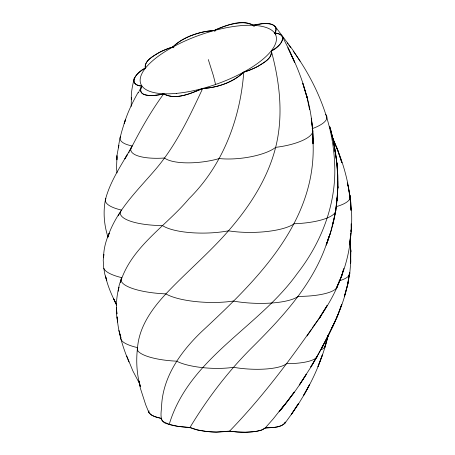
<?xml version="1.0" encoding="UTF-8"?>
<svg xmlns="http://www.w3.org/2000/svg" width="455" height="455" viewBox="0 0 455 455"><rect width="100%" height="100%" fill="white"/><g stroke="black" fill="none" stroke-linecap="round" stroke-linejoin="round"><path stroke-width="0.68" d="M116.975 155.405L116.884 159.785L116.975 155.405L118.869 145.344L118.363 147.841C119.449 138.269 122.372 128.981 125.392 119.875L124.181 123.726C127.4 112.766 132.485 102.443 138.058 92.501M116.383 307.432L116.935 313.944C115.826 305.021 116.651 295.887 118.92 287.219L118.215 291.029M350.782 233.165L349.559 244.307C352.71 225.549 352.494 206.178 348.354 187.585M137.387 351.033C137.774 328.766 151.236 309.542 165.899 293.885C186.192 272.306 208.999 253.196 228.461 230.816C249.573 206.627 267.676 178.781 275.645 147.357C283.624 115.615 279.774 82.19 271.317 50.966C280.189 47.479 289.482 33.983 274.797 33.061C281.144 20.282 258.872 23.654 252.878 25.281C240.82 18.581 225.481 25.907 213.93 30.599C199.131 31.56 183.74 36.599 172.826 46.979C167.235 48.679 161.798 50.943 156.736 53.889C151.959 57.148 144.019 61.317 145.27 68.17C136.398 71.657 127.104 85.153 141.789 86.075L139.219 91.017M312.812 138.218C318.705 220.465 256.774 280.308 201.599 331.689C181.488 350.97 163.755 375.329 161.707 404.006C161.735 411.508 157.794 422.536 168.322 424.1C175.556 426.716 183.433 426.79 190.867 427.865C196.543 430.22 202.72 431.073 208.788 431.693C216.989 433.006 225.242 430.868 233.347 431.613C239.722 432.324 246.172 432.489 252.559 431.869C256.842 431.203 261.779 430.965 265.208 427.979C271.561 427.182 281.912 428.485 285.262 421.995M137.319 349.429C136.056 361.867 136.83 374.641 140.339 386.682L138.957 381.023L140.39 388.32L145.68 404.7L149.012 412.833L151.185 414.875L155.024 416.672L161.462 418.463L161.701 420.067L163.231 421.66L169.214 424.396L178.349 426.432L189.98 427.461L197.356 429.918L206.28 431.437L216.483 432.062L229.604 431.095L237.3 431.983L245.308 432.25L255.647 431.476L261.551 430.072L265.208 427.979L273.262 418.845L284.307 404.927M350.902 233.045C349.878 252.343 344.549 271.271 336.103 288.618L342.001 274.831L343.889 268.336M351.01 231.703L351.169 229.684L351.015 231.077M116.952 156.742L116.543 168.248L117.009 172.917M333.521 220.447L330.29 233.631L330.66 232.152L326.138 245.131C331.086 232.312 334.965 218.969 336.308 205.256M336.45 203.891L337.098 197.726L335.602 211.518L332.958 223.388L335.807 210.051M131.194 106.442L131.364 97.626L131.307 99.543C130.966 92.388 132.57 85.295 134.242 78.385C136.631 73.835 140.987 70.792 145.27 68.17C144.337 60.06 154.023 55.777 159.824 52.194C163.993 50.073 168.356 48.338 172.826 46.979C180.789 39.045 191.748 34.898 202.429 32.112C206.212 31.298 210.051 30.644 213.93 30.599C218.724 28.216 223.746 26.333 228.905 24.888C235.917 23.239 243.499 21.613 250.563 23.87C255.261 27.3 261.278 22.176 266.715 23.671C271.925 22.875 279.302 27.567 274.797 33.061C277.595 33.334 280.65 34.068 282.373 36.491L282.873 38.436C281.821 44.414 276.054 47.9 271.317 50.966C272.465 58.45 263.587 62.699 258.309 66.117C253.691 68.637 248.794 70.627 243.761 72.157C240.268 118.988 222.802 165.284 188.996 198.693C166.467 225.725 132.513 246.081 120.911 280.718M335.602 211.518L337.263 199.182L337.889 186.715L337.729 181.141M349.468 272.693L347.569 285.2L344.389 296.427L347.87 283.425C344.697 298.918 338.947 313.751 331.871 327.862L337.741 315.378L341.773 304.253L337.041 316.942L337.741 315.378L332.98 326.372L321.662 347.973L328.265 335.836L332.685 326.184M349.144 274.797L347.569 285.2L349.724 273.847L350.811 261.824L350.583 248.367M118.215 290.978L119.136 285.501L121.058 279.427M161.462 418.463C156.918 417.275 151.27 416.484 148.757 412.133L149.001 410.768M328.385 334.652L324.745 347.267L328.453 334.613L325.439 345.942L322.015 356.31L317.971 366.576L322.339 354.94C317.59 369.198 311.146 382.854 303.4 395.731L309.684 384.407L304.23 394.559L298.065 404.626L291.194 414.619L298.548 403.448L291.985 413.544L284.699 423.577C279.256 427.791 271.783 427.569 265.208 427.979M120.529 282.566L120.785 281.338M134.242 78.385L133.719 80.694L134.214 82.645C135.943 85.068 138.991 85.802 141.789 86.075C135.448 98.849 157.714 95.482 163.709 93.855C175.772 100.555 191.106 93.229 202.663 88.537C217.456 87.57 232.852 82.531 243.761 72.157C248.794 70.627 253.691 68.631 258.309 66.117C263.599 62.676 272.391 58.462 271.317 50.966M343.588 269.178L341.176 277.226L342.001 274.831C336.7 290.188 328.726 304.446 319.541 317.8L327.242 305.328L326.508 306.516M328.846 236.458C316.43 280.286 284.915 314.695 253.441 346.118C228.854 370.347 207.776 397.92 189.98 427.461M326.889 243.675L330.66 232.152M169.214 424.396C189.24 357.619 258.975 327.395 297.331 273.438C321.918 241.946 337.115 202.282 334.533 161.974C332.702 121.855 316.606 83.453 293.27 51.153M138.394 92.894L138.946 91.643M332.986 325.513L322.709 346.642L310.765 367.014L317.363 356.026L311.732 365.809L299.333 384.97L306.38 374.203L300.254 383.787L293.68 393.245L279.114 411.752L287.497 401.441L294.26 392.034L280.223 410.723M243.761 72.157C232.841 82.52 217.462 87.57 202.663 88.537C189.513 116.628 176.113 145.156 155.889 168.981C137.956 190.065 116.77 209.897 107.835 236.862L109.308 233.102C105.759 240.786 103.558 249.277 103.586 257.775L103.848 254.351L103.211 260.328L103.66 266.471A45.75 12.456 2.2 0 0 121.764 277.658A45.75 12.456 2.2 0 0 165.899 293.885A45.75 12.456 2.2 0 0 233.256 301.045A45.75 12.456 2.2 0 0 298.105 296.41A45.75 12.456 2.2 0 0 337.644 285.137M128.765 152.88L129.317 151.748M284.699 423.577L285.228 422.536M129.897 150.599C139.839 130.938 150.656 111.64 163.709 93.855C175.784 100.515 191.089 93.201 202.663 88.537M316.68 357.3L323.044 345.299M118.232 215.835L119.801 212.957M131.262 147.505L124.886 158.914L127.155 154.814C118.795 169.027 109.746 183.183 105.509 199.296C102.927 211.939 104.081 225.02 108.017 237.243M141.789 86.075C135.465 98.809 157.714 95.493 163.709 93.855M319.541 317.8L325.774 307.705M311.573 329.028C286.57 364.785 259.998 399.706 229.604 431.095M307.062 335.978L321.054 315.719L312.244 327.896M213.93 30.599L214.999 31.412M172.826 46.979L173.895 47.826M252.878 25.281L254.265 26.657M275.417 26.76L292.428 49.458L300.084 61.203M287.236 42.975L288.026 44.021M288.817 45.068L290.79 47.69M274.797 33.061L275.855 34.734M139.935 384.338L132.888 370.967L126.763 356.037M282.373 36.491L288.914 49.487L294.595 62.289L287.913 47.769C295.972 63.632 302.683 80.211 307.04 97.484L302.802 83.413L307.04 97.484M332.048 136.159L337.809 150.36L341.898 162.799L336.854 148.006L333.714 140.948M116.469 305.146L113.449 298.321L116.042 303.684C111.543 294.903 107.625 285.7 105.452 276.048L106.601 279.893M333.646 140.874L337.809 150.36L336.854 148.006C344.924 167.821 350.333 188.882 350.924 210.341L349.94 195.525M128.958 361.975C122.941 347.631 118.163 332.474 117.117 316.885L117.589 322.049L116.662 315.372L116.503 308.922M208.293 59.565L213.435 75.797L215.636 84.71M106.794 280.53L104.832 274.308L103.82 268.296M119.301 331.894L120.888 337.61A38.186 10.181 3.2 0 0 137.575 347.637A38.186 10.181 3.2 0 0 176.694 361.168A38.186 10.181 3.2 0 0 233.557 367.287A38.186 10.181 3.2 0 0 286.457 363.67A38.186 10.181 3.2 0 0 317.465 355.349M118.897 330.398L120.888 337.61M330.296 127.895L333.299 140.43L335.432 153.051L333.009 139.133L329.716 126.649L333.299 140.43L333.009 139.133C337.4 159.261 338.947 180.106 336.871 200.621L337.889 186.715L337.855 188.148L337.843 175.579L336.876 162.975L334.999 150.383L337.013 164.346L336.876 162.975L337.638 176.978M309.588 109.632L306.63 95.527C310.975 111.253 313.25 127.542 312.983 143.865L312.704 130.113L311.277 118.203L312.767 131.535M348.086 186.266L347.427 182.956L348.041 186.391M348.285 187.761L350.123 198.061M350.117 243.641L350.447 247.019M350.123 243.897L350.862 251.638L350.452 263.712L350.714 249.715L350.862 251.638L350.162 239.506M312.335 131.421L312.574 134.14M312.704 130.113L313.245 142.404M148.757 411.439L148.757 412.133M351.146 223.814L351.18 232.232M325.609 114.324A38.664 12.211 -7 0 1 312.096 128.708M120.444 136.5A38.664 12.211 -7 0 0 132.28 145.947A38.664 12.211 -7 0 0 164.511 158.01A38.664 12.211 -7 0 0 219.276 158.55A38.664 12.211 -7 0 0 275.645 147.357A38.664 12.211 -7 0 0 312.301 129.055M335.432 208.583A45.437 13.047 -0.8 0 1 294.135 223.769A45.437 13.047 -0.8 0 1 228.461 230.816A45.437 13.047 -0.8 0 1 162.537 225.589A45.437 13.047 -0.8 0 1 121.553 210.079A45.437 13.047 -0.8 0 1 105.907 198.306M349.383 194.524A45.437 13.047 -0.8 0 1 336.524 206.576M349.73 272.63A45.75 12.456 2.2 0 1 339.021 280.894M325.427 344.509A38.186 10.181 3.2 0 1 321.412 349.639M337.57 175.567L337.53 174.18L337.559 175.573M176.608 93.36A71.759 25.918 -19.6 0 0 276.407 37.754A71.759 25.918 -19.6 0 0 171.871 47.582A71.759 25.918 -19.6 0 0 176.608 93.36"/></g></svg>
